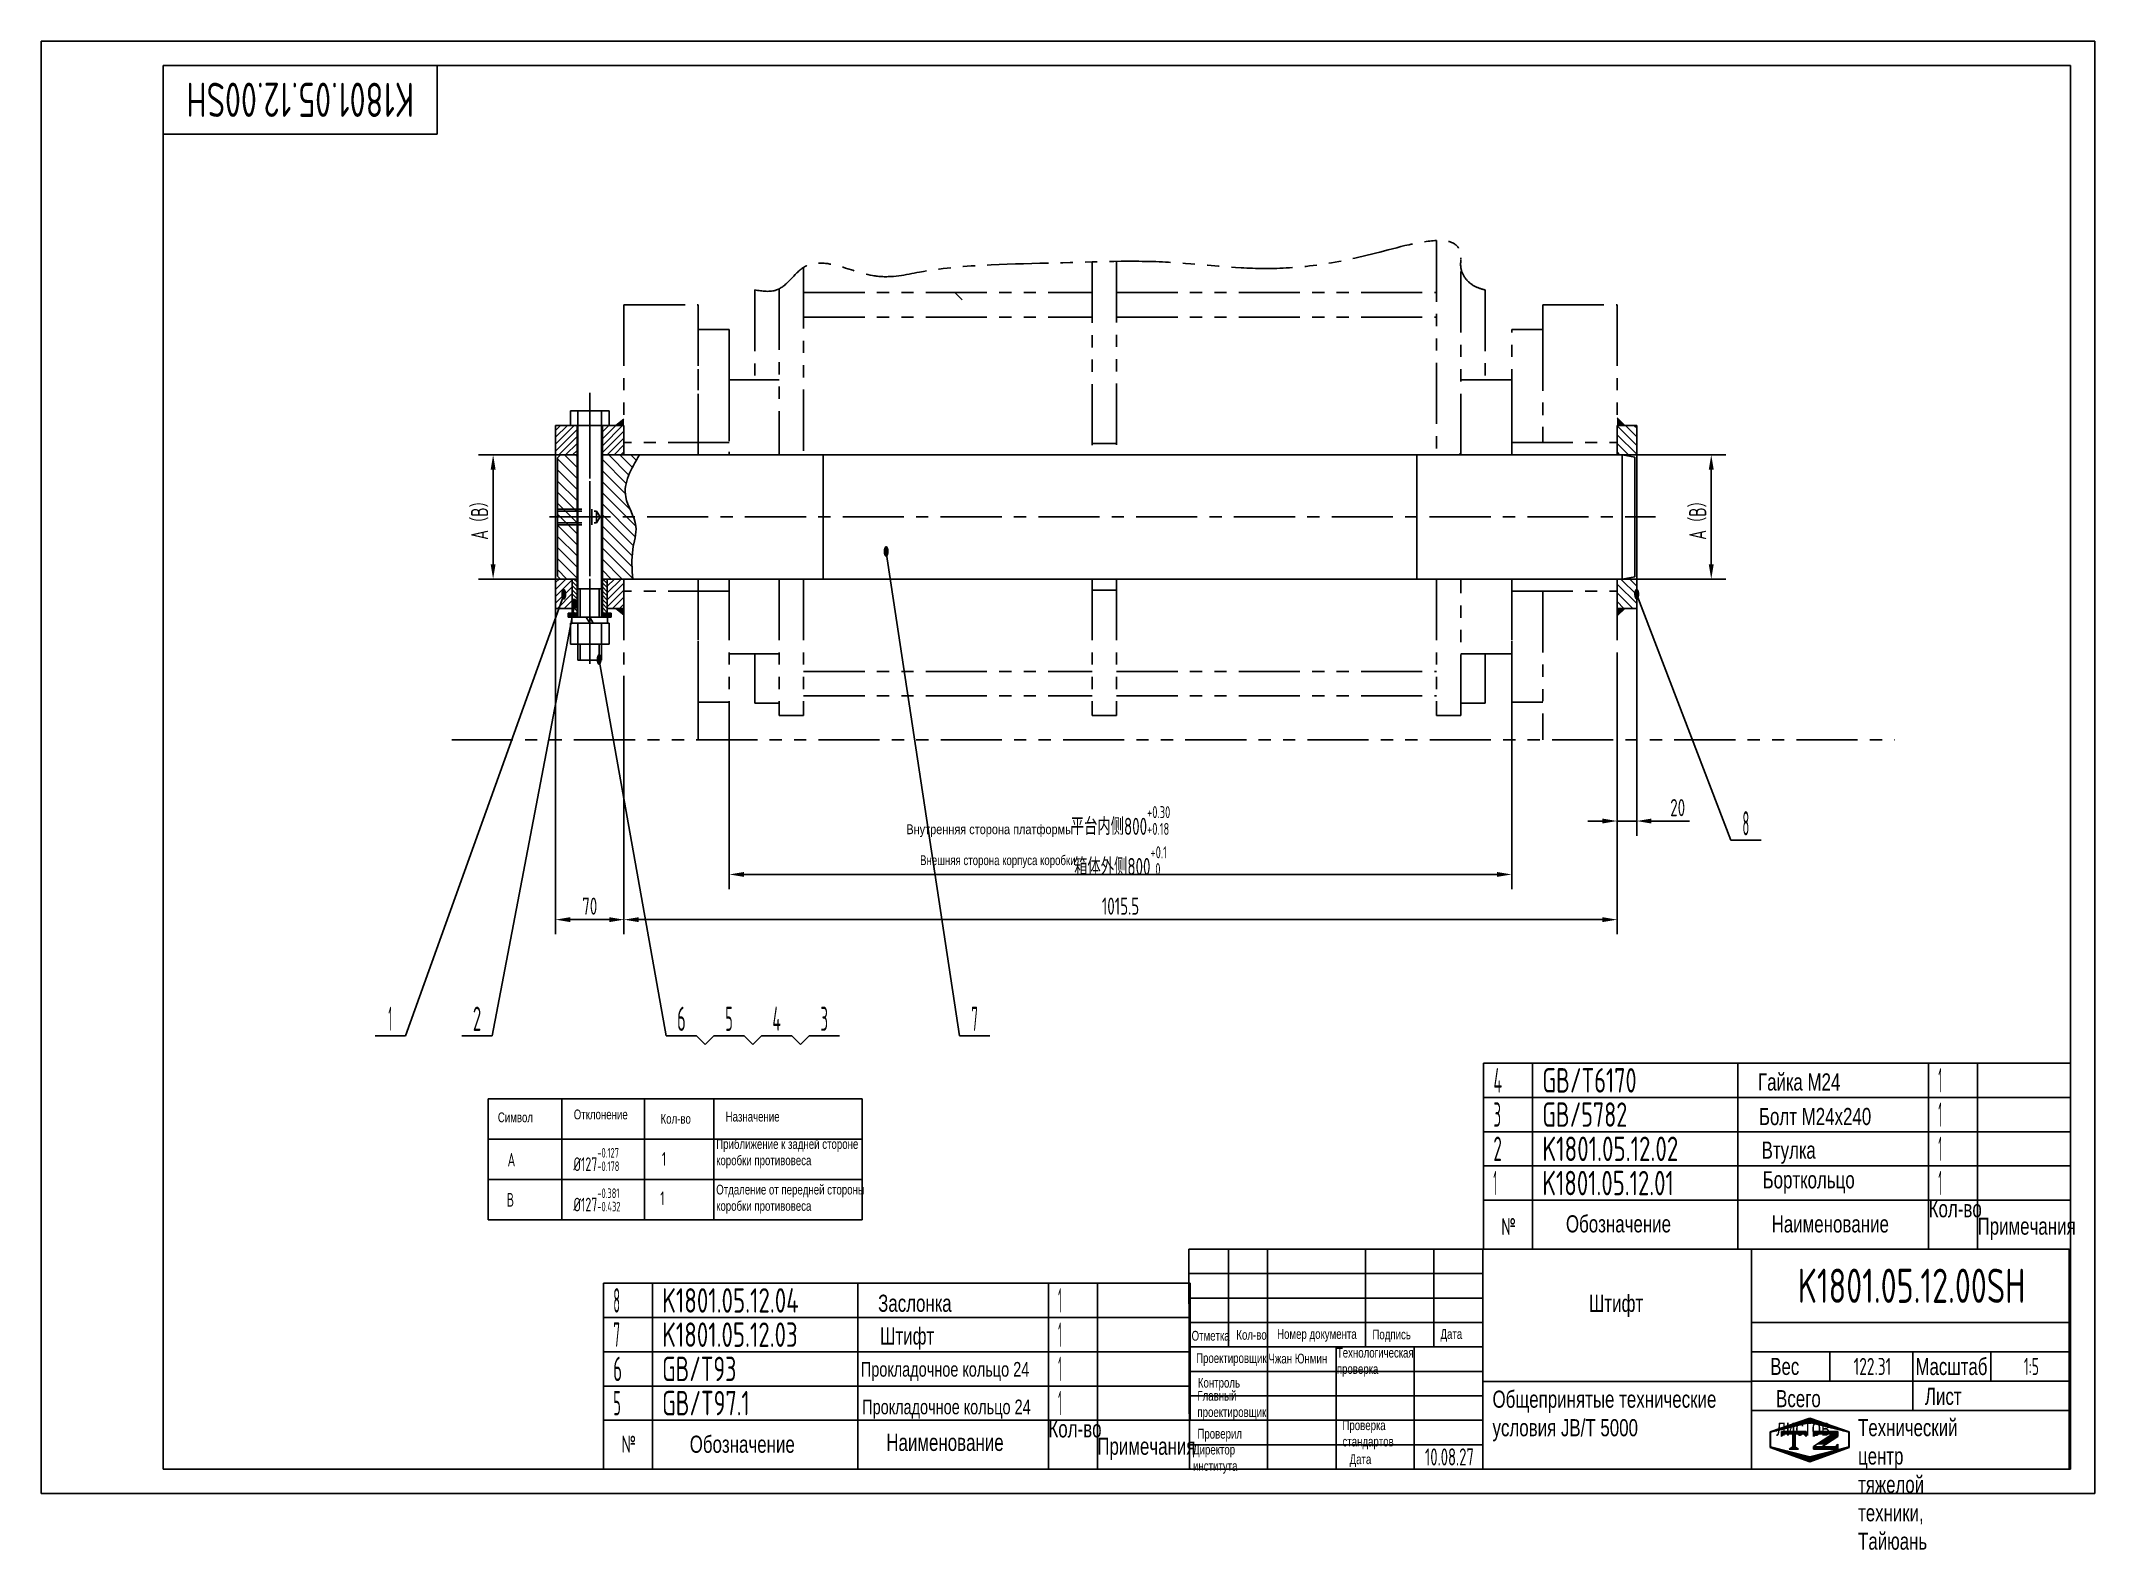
# Model space of a CAD drawing. Header units: millimetres. Extents: x 0 to 2100, y -58 to 1485.
import ezdxf
from ezdxf.enums import TextEntityAlignment as Align

# ---------------------------------------------------------------- set-up
doc = ezdxf.new("R2010")
doc.units = ezdxf.units.MM
doc.header["$LTSCALE"] = 50
for name, pattern in [('F', [0.75, 0.5, -0.25]), ('G', [2, 1.25, -0.25, 0.25, -0.25]), ('K', [2.5, 1.25, -0.25, 0.25, -0.25, 0.25, -0.25])]:
    doc.linetypes.add(name, pattern=pattern)
for name, color, linetype in [('01', 7, 'Continuous'), ('02', 1, 'Continuous'), ('04', 2, 'F'), ('05', 142, 'G'), ('07', 6, 'K'), ('08', 1, 'Continuous'), ('10', 1, 'Continuous'), ('11', 3, 'Continuous'), ('THICK', 7, 'Continuous')]:
    doc.layers.add(name, color=color, linetype=linetype)
doc.styles.get("Standard").update_dxf_attribs({"font": 'isocp', "width": 0.707, "bigfont": 'intecad.shx'})
doc.dimstyles.new('INTE', dxfattribs={"dimscale": 5, "dimtxt": 3.5, "dimasz": 3, "dimexe": 3, "dimexo": 0, "dimgap": 1, "dimtad": 1, "dimdsep": 46, "dimtxsty": 'Standard', "dimcen": 0, "dimclrd": 1, "dimclre": 1, "dimclrt": 3, "dimaunit": 1, "dimadec": 0, "dimazin": 0, "dimtfac": 1, "dimtmove": 0, "dimatfit": 0, "dimfxl": 1, "dimarcsym": 0})

# ---------------------------------------------------------------- blocks, each defined once
blk = doc.blocks.new('*D3')
at = {"layer": '08', "color": 1, "lineweight": -2}
for p, q in [((703.7, 809), (703.7, 618)), ((1503.7, 809), (1503.7, 618)), ((718.7, 633), (1488.7, 633))]:
    blk.add_line(p, q, dxfattribs=at)
at = {"layer": '08', "color": 1}
for points in [[(718.7, 635.5), (718.7, 630.5), (703.7, 633)], [(1488.7, 635.5), (1488.7, 630.5), (1503.7, 633)]]:
    blk.add_solid(points, dxfattribs=at)
at = {"layer": 'Defpoints', "color": 0}
for p in [(703.7, 809), (1503.7, 809), (1503.7, 633)]:
    blk.add_point(p, dxfattribs=at)
at = {"layer": '08', "color": 3, "insert": (1103.7, 667.6), "char_height": 17.5, "attachment_point": 5}
blk.add_mtext('平台内侧800{\\H0.7x;\\S+0.30^ +0.18;\\P}箱体外侧800{\\H0.7x;\\S+0.1^  0;}', dxfattribs=at)
blk = doc.blocks.new('*D4')
at = {"layer": '08', "color": 1, "lineweight": -2}
for p, q in [((596, 770.5), (596, 571.8)), ((1611.5, 770.5), (1611.5, 571.8)), ((611, 586.8), (1596.5, 586.8))]:
    blk.add_line(p, q, dxfattribs=at)
at = {"layer": '08', "color": 1}
for points in [[(611, 589.3), (611, 584.3), (596, 586.8)], [(1596.5, 589.3), (1596.5, 584.3), (1611.5, 586.8)]]:
    blk.add_solid(points, dxfattribs=at)
at = {"layer": 'Defpoints', "color": 0}
for p in [(596, 770.5), (1611.5, 770.5), (1611.5, 586.8)]:
    blk.add_point(p, dxfattribs=at)
at = {"layer": '08', "color": 3, "insert": (1103.7, 600.6), "char_height": 17.5, "attachment_point": 5}
blk.add_mtext('1015.5', dxfattribs=at)
blk = doc.blocks.new('*U2')
at = {"layer": '01'}
for p, q in [((-18.3, 6), (-18.3, 0)), ((0, 6), (-18.3, 6)), ((-18.3, 0), (0, 0)), ((0, 0), (-3.5, 6)), ((0, 6), (3.5, 0)), ((0, 6), (18.3, 6)), ((18.3, 0), (0, 0)), ((18.3, 6), (18.3, 0))]:
    blk.add_line(p, q, dxfattribs=at)
at = {"layer": '05'}
blk.add_line((0, 8.1), (0, -2.1), dxfattribs=at)
blk = doc.blocks.new('*U1')
at = {"layer": '01'}
for p, q in [((-21.5, 0), (-21.5, 19.8)), ((-21.5, 19.8), (0, 19.8)), ((-21.5, 12), (0, 12)), ((0, 19.8), (0, 0)), ((0, -19.8), (0, 0)), ((-21.5, 0), (-21.5, -19.8)), ((-21.5, -12), (0, -12)), ((-21.5, -19.8), (0, -19.8))]:
    blk.add_line(p, q, dxfattribs=at)
at = {"layer": '05'}
blk.add_line((-22.6, 0), (1.1, 0), dxfattribs=at)
blk = doc.blocks.new('*D5')
at = {"layer": '08', "color": 1, "lineweight": -2}
for p, q in [((1599.8, 1062), (1722.7, 1062)), ((1707.7, 1047), (1707.7, 950)), ((1599.8, 935), (1722.7, 935))]:
    blk.add_line(p, q, dxfattribs=at)
at = {"layer": '08', "color": 1}
for points in [[(1705.2, 1047), (1710.2, 1047), (1707.7, 1062)], [(1705.2, 950), (1710.2, 950), (1707.7, 935)]]:
    blk.add_solid(points, dxfattribs=at)
at = {"layer": 'Defpoints', "color": 0}
for p in [(1599.8, 1062), (1599.8, 935), (1707.7, 935)]:
    blk.add_point(p, dxfattribs=at)
at = {"layer": '08', "color": 3, "insert": (1694, 998.5), "char_height": 17.5, "attachment_point": 5, "rotation": 90}
blk.add_mtext('A（B）', dxfattribs=at)
blk = doc.blocks.new('*D6')
at = {"layer": '08', "color": 1, "lineweight": -2}
for p, q in [((1631.5, 909.9), (1631.5, 672.6)), ((1611.5, 852.8), (1611.5, 672.6)), ((1596.5, 687.6), (1581.5, 687.6)), ((1611.5, 687.6), (1631.5, 687.6)), ((1646.5, 687.6), (1685.4, 687.6))]:
    blk.add_line(p, q, dxfattribs=at)
at = {"layer": '08', "color": 1}
for points in [[(1596.5, 690.1), (1596.5, 685.1), (1611.5, 687.6)], [(1646.5, 690.1), (1646.5, 685.1), (1631.5, 687.6)]]:
    blk.add_solid(points, dxfattribs=at)
at = {"layer": 'Defpoints', "color": 0}
for p in [(1631.5, 909.9), (1611.5, 852.8), (1631.5, 687.6)]:
    blk.add_point(p, dxfattribs=at)
at = {"layer": '08', "color": 3, "insert": (1673.4, 701.3), "char_height": 17.5, "attachment_point": 5}
blk.add_mtext('20', dxfattribs=at)
blk = doc.blocks.new('*D7')
at = {"layer": '08', "color": 1, "lineweight": -2}
for p, q in [((526, 905), (526, 571.8)), ((596, 836.1), (596, 571.8)), ((581, 586.8), (541, 586.8))]:
    blk.add_line(p, q, dxfattribs=at)
at = {"layer": '08', "color": 1}
for points in [[(541, 589.3), (541, 584.3), (526, 586.8)], [(581, 589.3), (581, 584.3), (596, 586.8)]]:
    blk.add_solid(points, dxfattribs=at)
at = {"layer": 'Defpoints', "color": 0}
for p in [(526, 905), (596, 836.1), (526, 586.8)]:
    blk.add_point(p, dxfattribs=at)
at = {"layer": '08', "color": 3, "insert": (561, 600.6), "char_height": 17.5, "attachment_point": 5}
blk.add_mtext('70', dxfattribs=at)
blk = doc.blocks.new('*D8')
at = {"layer": '08', "color": 1, "lineweight": -2}
for p, q in [((531, 1062), (447.2, 1062)), ((462.2, 1047), (462.2, 950)), ((531, 935), (447.2, 935))]:
    blk.add_line(p, q, dxfattribs=at)
at = {"layer": '08', "color": 1}
for points in [[(459.7, 1047), (464.7, 1047), (462.2, 1062)], [(459.7, 950), (464.7, 950), (462.2, 935)]]:
    blk.add_solid(points, dxfattribs=at)
at = {"layer": 'Defpoints', "color": 0}
for p in [(531, 1062), (462.2, 935), (531, 935)]:
    blk.add_point(p, dxfattribs=at)
at = {"layer": '08', "color": 3, "insert": (448.5, 998.5), "char_height": 17.5, "attachment_point": 5, "rotation": 90}
blk.add_mtext('A（B）', dxfattribs=at)
blk = doc.blocks.new('*U21', base_point=(251.96, 168.31))
at = {"layer": '01'}
for p, q in [((251.96, 168.31), (251.96, 182.31)), ((195.96, 168.31), (251.96, 168.31))]:
    blk.add_line(p, q, dxfattribs=at)
blk = doc.blocks.new('*U22')
at = {"layer": '04'}
blk.add_blockref('*U21', (0, 0), dxfattribs=at)
blk = doc.blocks.new('*U23')
at = {"layer": '01'}
for points in [[(415, 292), (25, 292)], [(25, 292), (25, 5)], [(415, 5), (415, 292)], [(25, 5), (415, 5)]]:
    blk.add_lwpolyline(points, dxfattribs=at)
at = {"layer": '02'}
for points in [[(420, 297), (0, 297)], [(0, 297), (0, 0)], [(420, 0), (420, 297)], [(0, 0), (420, 0)]]:
    blk.add_lwpolyline(points, dxfattribs=at)
blk = doc.blocks.new('*U26')
at = {"layer": '01'}
for p, q in [((0, -35), (0, 0)), ((600, -35), (600, 0))]:
    blk.add_line(p, q, dxfattribs=at)
at = {"layer": '02'}
for p, q in [((0, 0), (50, 0)), ((50, -35), (50, 0)), ((50, 0), (260, 0)), ((260, -35), (260, 0)), ((260, 0), (455, 0)), ((455, -35), (455, 0)), ((455, 0), (505, 0)), ((505, -35), (505, 0)), ((505, 0), (600, 0))]:
    blk.add_line(p, q, dxfattribs=at)
blk = doc.blocks.new('*U27')
at = {"layer": '01'}
for p, q in [((0, -35), (0, 0)), ((600, -35), (600, 0))]:
    blk.add_line(p, q, dxfattribs=at)
at = {"layer": '02'}
for p, q in [((0, 0), (50, 0)), ((50, -35), (50, 0)), ((50, 0), (260, 0)), ((260, -35), (260, 0)), ((260, 0), (455, 0)), ((455, -35), (455, 0)), ((455, 0), (505, 0)), ((505, -35), (505, 0)), ((505, 0), (600, 0))]:
    blk.add_line(p, q, dxfattribs=at)
blk = doc.blocks.new('*U28')
at = {"layer": '01'}
for p, q in [((0, -35), (0, 0)), ((600, -35), (600, 0))]:
    blk.add_line(p, q, dxfattribs=at)
at = {"layer": '02'}
for p, q in [((0, 0), (50, 0)), ((50, -35), (50, 0)), ((50, 0), (260, 0)), ((260, -35), (260, 0)), ((260, 0), (455, 0)), ((455, -35), (455, 0)), ((455, 0), (505, 0)), ((505, -35), (505, 0)), ((505, 0), (600, 0))]:
    blk.add_line(p, q, dxfattribs=at)
blk = doc.blocks.new('*U29')
at = {"layer": '01'}
for p, q in [((0, -35), (0, 0)), ((0, 0), (50, 0)), ((50, 0), (260, 0)), ((260, 0), (455, 0)), ((455, 0), (505, 0)), ((505, 0), (600, 0)), ((600, -35), (600, 0))]:
    blk.add_line(p, q, dxfattribs=at)
at = {"layer": '02'}
for p, q in [((50, -35), (50, 0)), ((260, -35), (260, 0)), ((455, -35), (455, 0)), ((505, -35), (505, 0))]:
    blk.add_line(p, q, dxfattribs=at)
blk = doc.blocks.new('*U32')
at = {"layer": '01'}
for p, q in [((0, -35), (0, 0)), ((600, -35), (600, 0))]:
    blk.add_line(p, q, dxfattribs=at)
at = {"layer": '02'}
for p, q in [((0, 0), (50, 0)), ((50, -35), (50, 0)), ((50, 0), (260, 0)), ((260, -35), (260, 0)), ((260, 0), (455, 0)), ((455, -35), (455, 0)), ((455, 0), (505, 0)), ((505, -35), (505, 0)), ((505, 0), (600, 0))]:
    blk.add_line(p, q, dxfattribs=at)
blk = doc.blocks.new('*U33')
at = {"layer": '01'}
for p, q in [((0, -35), (0, 0)), ((600, -35), (600, 0))]:
    blk.add_line(p, q, dxfattribs=at)
at = {"layer": '02'}
for p, q in [((0, 0), (50, 0)), ((50, -35), (50, 0)), ((50, 0), (260, 0)), ((260, -35), (260, 0)), ((260, 0), (455, 0)), ((455, -35), (455, 0)), ((455, 0), (505, 0)), ((505, -35), (505, 0)), ((505, 0), (600, 0))]:
    blk.add_line(p, q, dxfattribs=at)
blk = doc.blocks.new('*U34')
at = {"layer": '01'}
for p, q in [((0, -35), (0, 0)), ((600, -35), (600, 0))]:
    blk.add_line(p, q, dxfattribs=at)
at = {"layer": '02'}
for p, q in [((0, 0), (50, 0)), ((50, -35), (50, 0)), ((50, 0), (260, 0)), ((260, -35), (260, 0)), ((260, 0), (455, 0)), ((455, -35), (455, 0)), ((455, 0), (505, 0)), ((505, -35), (505, 0)), ((505, 0), (600, 0))]:
    blk.add_line(p, q, dxfattribs=at)
blk = doc.blocks.new('*U35')
at = {"layer": '01'}
for p, q in [((0, -35), (0, 0)), ((0, 0), (50, 0)), ((50, 0), (260, 0)), ((260, 0), (455, 0)), ((455, 0), (505, 0)), ((505, 0), (600, 0)), ((600, -35), (600, 0))]:
    blk.add_line(p, q, dxfattribs=at)
at = {"layer": '02'}
for p, q in [((50, -35), (50, 0)), ((260, -35), (260, 0)), ((455, -35), (455, 0)), ((505, -35), (505, 0))]:
    blk.add_line(p, q, dxfattribs=at)
blk = doc.blocks.new('*X39')
at = {"color": 0}
for p, q in [((127.06, 7.8), (132.06, 7.8)), ((127.06, 7.5), (132.06, 7.5)), ((127.06, 7.2), (127.32, 7.2)), ((127.84, 5.4), (129.64, 5.4)), ((128.3, 5.7), (130.1, 5.7)), ((128.77, 6), (130.57, 6)), ((129.23, 6.3), (131.04, 6.3)), ((129.7, 6.6), (131.51, 6.6)), ((130.16, 6.9), (131.98, 6.9)), ((130.62, 7.2), (132.06, 7.2))]:
    blk.add_line(p, q, dxfattribs=at)
blk = doc.blocks.new('*X40')
at = {"color": 0}
for p, q in [((127.06, 4.8), (132.06, 4.8)), ((127.06, 4.5), (132.06, 4.5)), ((131.84, 5.1), (132.06, 5.1))]:
    blk.add_line(p, q, dxfattribs=at)
blk = doc.blocks.new('*X38')
at = {"color": 0}
for p, q in [((122.34, 4.5), (123.72, 4.5)), ((122.82, 4.8), (123.24, 4.8))]:
    blk.add_line(p, q, dxfattribs=at)
blk = doc.blocks.new('*X37')
at = {"color": 0}
for p, q in [((120.53, 7.8), (125.53, 7.8)), ((120.53, 7.5), (125.53, 7.5)), ((120.53, 7.2), (120.79, 7.2)), ((125.27, 7.2), (125.53, 7.2))]:
    blk.add_line(p, q, dxfattribs=at)
blk = doc.blocks.new('*X36')
at = {"color": 0}
for p, q in [((120.66, 8.7), (121.92, 8.7)), ((121.52, 9), (123.12, 9)), ((122.38, 9.3), (124.32, 9.3)), ((123.24, 9.6), (125.52, 9.6)), ((124.1, 9.9), (128.52, 9.9)), ((124.97, 10.2), (127.67, 10.2)), ((125.83, 10.5), (126.82, 10.5)), ((127.02, 9.6), (129.37, 9.6)), ((128.22, 9.3), (130.22, 9.3)), ((129.42, 9), (131.07, 9)), ((130.62, 8.7), (131.92, 8.7)), ((118.22, 7.8), (118.32, 7.8)), ((118.22, 7.5), (118.27, 7.5)), ((118.22, 7.2), (118.27, 7.2)), ((118.22, 6.9), (118.27, 6.9)), ((118.22, 6.6), (118.27, 6.6)), ((118.22, 6.3), (118.27, 6.3)), ((118.22, 6), (118.27, 6)), ((118.22, 5.7), (118.27, 5.7)), ((118.22, 5.4), (118.27, 5.4)), ((118.22, 5.1), (118.27, 5.1)), ((118.22, 4.8), (118.27, 4.8)), ((118.79, 4.5), (119.42, 4.5)), ((118.94, 8.1), (119.52, 8.1)), ((119.8, 8.4), (120.72, 8.4)), ((131.82, 8.4), (132.77, 8.4)), ((133.02, 8.1), (133.62, 8.1)), ((133.12, 4.5), (133.76, 4.5)), ((134.22, 7.8), (134.32, 7.8)), ((134.27, 7.5), (134.32, 7.5)), ((134.27, 7.2), (134.32, 7.2)), ((134.27, 6.9), (134.32, 6.9)), ((134.27, 6.6), (134.32, 6.6)), ((134.27, 6.3), (134.32, 6.3)), ((134.27, 6), (134.32, 6)), ((134.27, 5.7), (134.32, 5.7)), ((134.27, 5.4), (134.32, 5.4)), ((134.27, 5.1), (134.32, 5.1)), ((134.27, 4.8), (134.32, 4.8)), ((119.61, 4.2), (120.62, 4.2)), ((120.43, 3.9), (121.82, 3.9)), ((121.26, 3.6), (123.02, 3.6)), ((122.08, 3.3), (124.22, 3.3)), ((122.91, 3), (125.42, 3)), ((123.73, 2.7), (128.89, 2.7)), ((124.55, 2.4), (128.07, 2.4)), ((125.38, 2.1), (127.26, 2.1)), ((126.2, 1.8), (126.45, 1.8)), ((127.12, 3), (129.7, 3)), ((128.32, 3.3), (130.51, 3.3)), ((129.52, 3.6), (131.32, 3.6)), ((130.72, 3.9), (132.14, 3.9)), ((131.92, 4.2), (132.95, 4.2))]:
    blk.add_line(p, q, dxfattribs=at)

msp = doc.modelspace()

# ---------------------------------------------------------------- hatches: boundary and pattern name
at = {"layer": '01'}
for points in [[(595.971, 1098.609), (587.581, 1092.021), (595.971, 1092.021)], [(1611.471, 1099.784), (1611.471, 1092.021), (1619.236, 1092.021)], [(595.971, 898.432), (587.581, 905.021), (595.971, 905.021)], [(1611.471, 897.258), (1611.471, 905.021), (1619.236, 905.021)]]:
    msp.add_hatch(color=256, dxfattribs=at).paths.add_polyline_path(points)
at = {"layer": '02'}
h = msp.add_hatch(dxfattribs=at)
h.set_pattern_fill('_USER', color=256, scale=5, angle=45, style=0, pattern_type=0)
h.set_pattern_definition([(45, (-24285.1377, -9292.08), (-3.5355339, 3.5355339), [])])
h.paths.add_polyline_path([(547.971, 1092.021), (541.196, 1092.021), (525.971, 1092.021), (525.971, 1062.021), (547.971, 1062.021)])
h.paths.add_polyline_path([(595.971, 1092.021), (573.971, 1092.021), (573.971, 1062.021), (595.971, 1062.021)])
h.paths.add_polyline_path([(595.971, 935.021), (578.971, 935.021), (578.971, 905.021), (595.971, 905.021)])
h.paths.add_polyline_path([(542.971, 935.021), (525.971, 935.021), (525.971, 905.021), (542.971, 905.021)])
at = {"layer": '02', "linetype": 'Continuous'}
h = msp.add_hatch(dxfattribs=at)
h.set_pattern_fill('LINE', color=1, scale=2, angle=135, style=0)
h.set_pattern_definition([(135, (-24285.138, -9292.08), (-4.490128, -4.490128), [])])
h.paths.add_polyline_path([(1611.471, 1062.021), (1631.471, 1062.021), (1631.471, 1092.021), (1611.471, 1092.021)])
h.paths.add_polyline_path([(1611.471, 905.021), (1631.471, 905.021), (1631.471, 935.021), (1611.471, 935.021)])
at = {"layer": '02'}
h = msp.add_hatch(dxfattribs=at)
h.set_pattern_fill('_USER', color=256, scale=8, angle=135, style=0, pattern_type=0)
h.set_pattern_definition([(135, (-24285.138, -9292.08), (-5.6568542, -5.6568542), [])])
h.paths.add_polyline_path([(527.971, 998.521), (547.971, 998.521), (547.971, 1062.021), (530.971, 1062.021), (527.971, 1059.021)])
h.paths.add_polyline_path([(547.971, 998.521), (527.971, 998.521), (527.971, 938.021), (530.971, 935.021), (547.971, 935.021)])
edge = h.paths.add_edge_path()
edge.add_line((573.971, 935.021), (605.035, 935.021))
edge.add_spline(control_points=[(605.035, 935.021), (604.26, 945.049), (602.865, 963.1), (610.125, 984.538), (606.845, 995.383), (605.636, 998.521)], knot_values=[67.06511151, 67.06511151, 67.06511151, 67.06511151, 97.17175088, 121.25618297, 131.17964063, 131.17964063, 131.17964063, 131.17964063], degree=3, periodic=0)
edge.add_line((605.636, 998.521), (573.971, 998.521))
edge.add_line((573.971, 998.521), (573.971, 935.021))
edge = h.paths.add_edge_path()
edge.add_spline(control_points=[(605.636, 998.521), (602.964, 1005.455), (591.029, 1026.257), (603.437, 1047.634), (611.788, 1062.021)], knot_values=[0, 0, 0, 0, 21.93061579, 67.06511151, 67.06511151, 67.06511151, 67.06511151], degree=3, periodic=0)
edge.add_line((611.788, 1062.021), (573.971, 1062.021))
edge.add_line((573.971, 1062.021), (573.971, 998.521))
edge.add_line((573.971, 998.521), (605.636, 998.521))
h = msp.add_hatch(dxfattribs=at)
h.set_pattern_fill('_USER', color=256, scale=3, angle=135, style=0, pattern_type=0)
h.set_pattern_definition([(135, (-24285.1377, -9292.08), (-2.12132034, -2.12132034), [])])
h.paths.add_polyline_path([(547.971, 935.021), (542.971, 935.021), (542.971, 900.021), (547.971, 900.021)])
h.paths.add_polyline_path([(578.971, 935.021), (573.971, 935.021), (573.971, 900.021), (578.971, 900.021)])
at = {"layer": '10'}
h = msp.add_hatch(dxfattribs=at)
h.set_pattern_fill('U', color=256, angle=44.999999, style=0, pattern_type=0)
h.set_pattern_definition([(45, (560.9715, 896.0208), (-0.707107, 0.707107), [])])
h.paths.add_polyline_path([(538.971, 896.021), (548.471, 896.021), (548.471, 900.021), (538.971, 900.021)])
h.paths.add_polyline_path([(582.971, 900.021), (573.471, 900.021), (573.471, 896.021), (582.971, 896.021)])

# ---------------------------------------------------------------- linework, layer by layer
at = {"layer": '01', "color": 7, "linetype": 'Continuous'}
for p, q in [((525.971, 1092.021), (525.971, 998.521)), ((595.971, 1092.021), (525.971, 1092.021)), ((547.971, 1092.021), (547.971, 900.021)), ((573.971, 1092.021), (573.971, 900.021)), ((1611.471, 1092.021), (1631.471, 1092.021)), ((1631.471, 1092.021), (1631.471, 998.521)), ((525.971, 1062.021), (548.971, 1062.021)), ((572.971, 1062.021), (1631.471, 1062.021)), ((799.671, 1062.021), (799.671, 935.021)), ((1616.471, 1062.021), (1629.471, 1059.729)), ((1629.471, 1059.729), (1629.471, 998.521)), ((525.971, 905.021), (525.971, 998.521)), ((1629.471, 937.313), (1629.471, 998.521)), ((1631.471, 905.021), (1631.471, 998.521)), ((525.971, 935.021), (548.971, 935.021)), ((542.971, 935.021), (542.971, 900.021)), ((572.971, 935.021), (1631.471, 935.021)), ((578.971, 935.021), (578.971, 900.021)), ((1616.471, 935.021), (1629.471, 937.313)), ((542.971, 905.021), (525.971, 905.021)), ((595.971, 905.021), (578.971, 905.021)), ((1611.471, 905.021), (1631.471, 905.021)), ((548.971, 900.021), (542.971, 900.021)), ((578.971, 900.021), (572.971, 900.021))]:
    msp.add_line(p, q, dxfattribs=at)
at = {"layer": '01'}
for p, q in [((541.196, 1107.021), (541.196, 1092.021)), ((560.971, 1107.021), (541.196, 1107.021)), ((541.196, 1092.021), (560.971, 1092.021)), ((548.971, 1092.021), (548.971, 1107.021)), ((548.971, 1092.021), (548.971, 896.021)), ((560.971, 1107.021), (580.746, 1107.021)), ((580.746, 1092.021), (560.971, 1092.021)), ((572.971, 1092.021), (572.971, 1107.021)), ((572.971, 1092.021), (572.971, 896.021)), ((580.746, 1107.021), (580.746, 1092.021)), ((587.581, 1092.021), (595.971, 1098.609)), ((595.971, 1092.021), (595.971, 1062.021)), ((1619.236, 1092.021), (1611.471, 1099.784)), ((1611.471, 1092.021), (1611.471, 1062.021)), ((527.971, 1059.021), (530.971, 1062.021)), ((527.971, 1059.021), (527.971, 998.521)), ((1406.671, 1062.021), (1406.671, 935.021)), ((1616.471, 1062.021), (1616.471, 998.521)), ((527.971, 938.021), (527.971, 998.521)), ((1616.471, 935.021), (1616.471, 998.521)), ((527.971, 938.021), (530.971, 935.021)), ((548.971, 925.021), (560.971, 925.021)), ((572.971, 925.021), (560.971, 925.021)), ((595.971, 905.021), (595.971, 935.021)), ((1611.471, 905.021), (1611.471, 935.021)), ((587.581, 905.021), (595.971, 898.432)), ((1619.236, 905.021), (1611.471, 897.258)), ((538.971, 900.021), (538.971, 896.021)), ((548.971, 900.021), (538.971, 900.021)), ((538.971, 896.021), (560.971, 896.021)), ((548.471, 900.021), (548.471, 896.021)), ((582.971, 896.021), (560.971, 896.021)), ((572.971, 900.021), (582.971, 900.021)), ((573.471, 900.021), (573.471, 896.021)), ((582.971, 900.021), (582.971, 896.021)), ((548.971, 868.521), (548.971, 852.021)), ((572.971, 868.521), (572.971, 852.021)), ((548.971, 852.021), (560.971, 852.021)), ((572.971, 852.021), (560.971, 852.021)), ((457.186, 403.672), (839.65, 403.672)), ((457.186, 279.843), (457.186, 403.672)), ((839.65, 403.672), (839.65, 279.843)), ((1475, 300), (2075, 300)), ((1475, 300), (1475, 249.875)), ((1525, 300), (1525, 249.875)), ((1735, 300), (1735, 249.875)), ((1930, 300), (1930, 249.875)), ((1980, 300), (1980, 249.875)), ((457.186, 279.843), (839.65, 279.843)), ((575, 75), (1174.035, 75)), ((575, 75), (575, 25)), ((625, 75), (625, 25)), ((835, 75), (835, 25)), ((1030, 75), (1030, 25)), ((1080, 75), (1080, 25))]:
    msp.add_line(p, q, dxfattribs=at)
for p in [(2073.686, 248.852), (2073.686, 248.762), (2075, 250), (1175, 25)]:
    msp.add_point(p, dxfattribs=at)
at = {"layer": '02'}
for p, q in [((941.671, 1220.452), (934.263, 1227.861)), ((864.064, 962.553), (939.042, 468.078)), ((551.371, 896.021), (551.371, 925.021)), ((570.571, 896.021), (570.571, 925.021)), ((534.471, 918.703), (372.455, 468.078)), ((545.471, 908.795), (461.244, 468.078)), ((1631.471, 918.881), (1727.583, 667.902)), ((551.371, 852.021), (551.371, 868.521)), ((570.571, 852.021), (570.571, 868.521)), ((570.571, 852.021), (639.22, 468.078)), ((1727.583, 667.902), (1758.583, 667.902)), ((372.455, 468.078), (341.455, 468.078)), ((461.244, 468.078), (430.244, 468.078)), ((670.22, 468.078), (639.22, 468.078)), ((679.059, 459.239), (670.22, 468.078)), ((687.898, 468.078), (679.059, 459.239)), ((718.898, 468.078), (687.898, 468.078)), ((727.737, 459.239), (718.898, 468.078)), ((736.575, 468.078), (727.737, 459.239)), ((767.575, 468.078), (736.575, 468.078)), ((776.414, 459.239), (767.575, 468.078)), ((785.253, 468.078), (776.414, 459.239)), ((816.253, 468.078), (785.253, 468.078)), ((939.042, 468.078), (970.042, 468.078))]:
    msp.add_line(p, q, dxfattribs=at)
at = {"layer": '02', "color": 1, "linetype": 'Continuous'}
for p, q in [((532.61, 403.672), (532.61, 279.843)), ((617.014, 403.672), (617.014, 279.843)), ((687.721, 403.672), (687.721, 279.843)), ((457.186, 362.396), (839.65, 362.396)), ((457.186, 321.12), (839.65, 321.12))]:
    msp.add_line(p, q, dxfattribs=at)
at = {"layer": '02'}
msp.add_spline([(611.788, 1062.021), (597.761, 1019.121), (608.152, 989.009), (605.035, 965.127), (605.035, 935.021)], degree=3, dxfattribs=at)
at = {"layer": '04', "color": 2, "linetype": 'F'}
for p, q in [((527.971, 1006.521), (562.971, 1006.521)), ((527.971, 1004.521), (567.971, 1004.521)), ((527.971, 992.521), (567.971, 992.521)), ((527.971, 990.521), (562.971, 990.521)), ((562.971, 1006.521), (562.971, 990.521)), ((567.971, 1004.521), (567.971, 992.521)), ((567.971, 1004.521), (571.685, 998.521)), ((571.685, 998.521), (567.971, 992.521))]:
    msp.add_line(p, q, dxfattribs=at)
at = {"layer": '05', "color": 142, "linetype": 'G'}
msp.add_line((560.971, 1125.298), (560.971, 875.573), dxfattribs=at)
at = {"layer": '05'}
for p, q in [((560.971, 1110.086), (560.971, 848.472)), ((519.681, 998.521), (1650.626, 998.521)), ((560.971, 902.073), (560.971, 894.209))]:
    msp.add_line(p, q, dxfattribs=at)
at = {"layer": '07', "color": 6, "linetype": 'K'}
for p, q in [((1426.671, 1281.059), (1426.671, 1062.021)), ((1451.671, 1062.021), (1451.671, 1263.315)), ((779.671, 1253.684), (779.671, 1062.021)), ((1074.671, 1259.309), (1074.671, 1062.021)), ((1099.671, 1259.802), (1099.671, 1062.021)), ((729.671, 1230.521), (729.671, 1138.521)), ((754.671, 1231.726), (754.671, 1062.021)), ((779.671, 1227.861), (1074.671, 1227.861)), ((1099.671, 1227.861), (1426.671, 1227.861)), ((1476.671, 1230.582), (1476.671, 1138.521)), ((595.971, 1215.521), (671.971, 1215.521)), ((595.971, 1215.521), (595.971, 1062.021)), ((671.971, 1215.521), (671.971, 1062.021)), ((779.671, 1202.861), (1074.671, 1202.861)), ((1099.671, 1202.861), (1426.671, 1202.861)), ((1535.471, 1215.521), (1611.471, 1215.521)), ((1535.471, 1215.521), (1535.471, 1074.521)), ((1611.471, 1215.521), (1611.471, 1062.021)), ((703.671, 1190.021), (671.971, 1190.021)), ((671.971, 1062.021), (671.971, 1190.021)), ((703.671, 1190.021), (703.671, 1062.021)), ((1503.671, 1190.021), (1535.471, 1190.021)), ((1503.671, 1062.021), (1503.671, 1190.021)), ((1535.471, 1190.021), (1535.471, 1074.521)), ((703.671, 1138.521), (754.671, 1138.521)), ((703.671, 1138.521), (703.671, 1062.021)), ((703.671, 1138.521), (703.671, 1062.021)), ((1503.671, 1138.521), (1451.671, 1138.521)), ((1503.671, 1138.521), (1503.671, 1062.021)), ((1099.671, 1073.521), (1074.671, 1073.521)), ((703.671, 1062.021), (779.671, 1062.021)), ((1503.671, 1062.021), (1426.671, 1062.021)), ((1449.532, 1062.021), (1451.671, 1064.16)), ((595.971, 935.021), (595.971, 770.521)), ((671.971, 809.021), (671.971, 935.021)), ((671.971, 935.021), (671.971, 770.521)), ((703.671, 935.021), (779.671, 935.021)), ((703.671, 935.021), (703.671, 858.521)), ((703.671, 935.021), (703.671, 809.021)), ((703.671, 935.021), (703.671, 858.521)), ((754.671, 935.021), (754.671, 795.521)), ((779.671, 935.021), (779.671, 795.521)), ((1074.671, 935.021), (1074.671, 795.521)), ((1099.671, 935.021), (1099.671, 795.521)), ((1503.671, 935.021), (1426.671, 935.021)), ((1426.671, 935.021), (1426.671, 795.521)), ((1451.671, 795.521), (1451.671, 935.021)), ((1503.671, 935.021), (1503.671, 858.521)), ((1503.671, 809.021), (1503.671, 935.021)), ((1611.471, 935.021), (1611.471, 770.521)), ((1099.671, 923.521), (1074.671, 923.521)), ((1535.471, 922.521), (1535.471, 770.521)), ((1535.471, 922.521), (1535.471, 809.021)), ((703.671, 858.521), (754.671, 858.521)), ((729.671, 858.521), (729.671, 808.021)), ((779.671, 840.521), (1074.671, 840.521)), ((1099.671, 840.521), (1426.671, 840.521)), ((1503.671, 858.521), (1451.671, 858.521)), ((1476.671, 858.521), (1476.671, 808.021)), ((703.671, 809.021), (671.971, 809.021)), ((729.671, 808.021), (754.671, 808.021)), ((779.671, 815.521), (1074.671, 815.521)), ((1099.671, 815.521), (1426.671, 815.521)), ((1476.671, 808.021), (1451.671, 808.021)), ((1535.471, 809.021), (1503.671, 809.021)), ((754.671, 795.521), (779.671, 795.521)), ((1074.671, 795.521), (1099.671, 795.521)), ((1426.671, 795.521), (1451.671, 795.521))]:
    msp.add_line(p, q, dxfattribs=at)
at = {"layer": '07'}
for p, q in [((703.671, 1074.521), (595.971, 1074.521)), ((1503.671, 1074.521), (1611.371, 1074.521)), ((703.671, 1062.021), (595.971, 1062.021)), ((1503.671, 1062.021), (1611.371, 1062.021)), ((703.671, 935.021), (595.971, 935.021)), ((1503.671, 935.021), (1611.371, 935.021)), ((703.671, 922.521), (595.971, 922.521)), ((1503.671, 922.521), (1611.371, 922.521)), ((419.889, 770.521), (1895.224, 770.521))]:
    msp.add_line(p, q, dxfattribs=at)
at = {"layer": '07', "color": 6, "linetype": 'K'}
msp.add_spline([(729.671, 1230.521), (751.95, 1230.521), (779.671, 1253.684), (855.187, 1244.605), (898.134, 1248.731), (1029.742, 1258.021), (1146.668, 1259.213), (1351.767, 1265), (1451.671, 1265), (1451.671, 1253.584), (1465.676, 1234.41), (1476.671, 1230.582)], degree=3, dxfattribs=at)
at = {"layer": 'THICK'}
for p, q in [((1173.504, 249.875), (1174.186, 25)), ((1173.504, 249.875), (2073.686, 249.875)), ((1214.151, 249.767), (1214.151, 249.875)), ((1214.164, 149.931), (1214.164, 249.875)), ((1254.142, 25), (1254.142, 249.875)), ((1354.086, 149.931), (1354.086, 249.875)), ((1424.047, 149.931), (1424.047, 249.875)), ((1474.02, 25), (1474.02, 249.875)), ((1748.867, 25), (1748.867, 249.875)), ((2073.686, 25), (2073.686, 249.875)), ((1174.186, 174.917), (1474.02, 174.917)), ((1748.867, 174.917), (2073.686, 174.917)), ((1174.186, 149.931), (1474.02, 149.931)), ((1324.103, 25), (1324.103, 149.931)), ((1404.059, 25), (1404.059, 149.931)), ((1748.867, 144.933), (2073.686, 144.933)), ((1828.822, 114.95), (1828.822, 144.933)), ((1913.775, 84.967), (1913.775, 144.933)), ((1993.731, 114.95), (1993.731, 144.933)), ((1474.02, 114.517), (1748.867, 114.517)), ((1748.867, 114.95), (2073.686, 114.95)), ((1748.867, 84.967), (2073.686, 84.967)), ((1174.186, 25), (2073.686, 25))]:
    msp.add_line(p, q, dxfattribs=at)
at = {"layer": 'THICK', "color": 3}
for p, q in [((1174.186, 224.889), (1474.02, 224.889)), ((1174.186, 199.903), (1474.02, 199.903)), ((1174.186, 124.944), (1474.02, 124.944)), ((1174.186, 99.958), (1474.02, 99.958)), ((1174.186, 74.972), (1474.02, 74.972)), ((1768.116, 63.009), (1808.619, 77.116)), ((1768.116, 47.299), (1768.116, 63.009)), ((1768.379, 62.692), (1808.357, 72.686)), ((1779.668, 58.478), (1779.668, 63.475)), ((1779.668, 63.475), (1804.654, 63.475)), ((1804.654, 63.475), (1804.654, 58.478)), ((1808.357, 72.686), (1848.335, 62.692)), ((1808.619, 77.116), (1848.596, 63.009)), ((1812.305, 63.475), (1812.305, 58.478)), ((1812.305, 63.475), (1837.291, 63.475)), ((1837.291, 63.475), (1837.291, 58.478)), ((1848.596, 63.009), (1848.596, 47.299)), ((1174.186, 49.986), (1474.02, 49.986)), ((1808.619, 32.551), (1768.116, 47.299)), ((1768.379, 47.7), (1768.379, 62.692)), ((1808.357, 37.705), (1768.379, 47.7)), ((1782.167, 60.977), (1779.668, 58.478)), ((1802.156, 60.977), (1782.167, 60.977)), ((1792.161, 48.436), (1787.32, 45.391)), ((1787.32, 45.391), (1792.161, 45.391)), ((1791.068, 61), (1791.068, 47.294)), ((1792.161, 61), (1792.161, 47.294)), ((1792.161, 48.436), (1797.002, 45.391)), ((1797.002, 45.391), (1792.161, 45.391)), ((1793.41, 61), (1793.41, 47.294)), ((1804.654, 58.478), (1802.156, 60.977)), ((1848.335, 47.7), (1808.357, 37.705)), ((1848.596, 47.299), (1808.619, 32.551)), ((1812.305, 58.478), (1814.804, 60.977)), ((1831.981, 60.977), (1812.305, 48.246)), ((1812.305, 48.246), (1812.305, 45.391)), ((1812.305, 45.391), (1837.291, 45.391)), ((1814.804, 60.977), (1831.981, 60.977)), ((1824.49, 50.333), (1820.671, 47.889)), ((1834.792, 47.889), (1820.671, 47.889)), ((1837.291, 58.526), (1824.49, 50.333)), ((1837.291, 50.388), (1834.792, 47.889)), ((1837.291, 45.391), (1837.291, 50.388)), ((1848.335, 62.692), (1848.335, 47.7))]:
    msp.add_line(p, q, dxfattribs=at)
for p in [(1174.186, 49.986), (1174.186, 25)]:
    msp.add_point(p, dxfattribs=at)

# ---------------------------------------------------------------- block references
at = {"layer": '01', "xscale": 5, "yscale": 5, "zscale": 5}
msp.add_blockref('*U23', (0, 0), dxfattribs=at)
at = {"layer": '01', "xscale": 5, "yscale": 5}
msp.add_blockref('*U22', (405, 1390), dxfattribs=at)
at = {"layer": '01'}
for name, p in [('*U29', (1475, 440)), ('*U28', (1475, 405)), ('*U27', (1475, 370)), ('*U26', (1475, 335)), ('*U35', (575, 215)), ('*U34', (575, 180)), ('*U33', (575, 145)), ('*U32', (575, 110))]:
    msp.add_blockref(name, p, dxfattribs=at)
at = {"layer": '02', "rotation": 90}
msp.add_blockref('*U1', (560.971, 890.021), dxfattribs=at)
at = {"layer": '02'}
msp.add_blockref('*U2', (560.971, 890.021), dxfattribs=at)
at = {"layer": 'THICK', "color": 3, "xscale": 4.997221630464718, "yscale": 4.99722163046448, "zscale": 4.997221630464457}
for name in ['*X36', '*X37', '*X38', '*X39', '*X40']:
    msp.add_blockref(name, (1177.347, 23.779), dxfattribs=at)

# ---------------------------------------------------------------- texts
at = {"layer": '01', "attachment_point": 1}
for s, insert, char_height in [('{\\fArial|b0|i0|c204|p34;\\W0.8;Внутренняя сторона платформы}', (884.717, 684.185), 10), ('{\\fArial|b0|i0|c204|p34;Внешняя сторона корпуса коробки}', (898.731, 652.56), 10), ('{\\fArial|b0|i0|c204|p34;\\C3;Гайка М24}', (1755.493, 429.623), 17.5), ('{\\fArial|b0|i0|c204|p34;\\C3;Символ}', (467.041, 389.678), 10), ('{\\fArial|b0|i0|c204|p34;\\C3;Отклонение}', (544.667, 392.632), 10), ('{\\fArial|b0|i0|c204|p34;\\C3;Назначение}', (699.918, 390.417), 10), ('{\\fArial|b0|i0|c204|p34;\\C3;Болт М24х240}', (1756.423, 394.289), 17.5), ('{\\fArial|b0|i0|c204|p34;\\C3;Приближение к задней стороне \\Pкоробки противовеса}', (690.307, 362.396), 10), ('{\\fArial|b0|i0|c204|p34;\\C3;Втулка}', (1759.215, 359.885), 17.5), ('{\\fArial|b0|i0|c204|p34;\\C3;Отдаление от передней стороны\\Pкоробки противовеса}', (690.307, 315.812), 10), ('{\\fArial|b0|i0|c204|p34;\\C3;Борткольцо}', (1760.146, 329.577), 17.5), ('{\\fArial|b0|i0|c204|p34;Кол-во}', (1930, 300), 17.5), ('{\\fArial|b0|i0|c204|p34;Обозначение}', (1559.129, 284.569), 17.5), ('{\\fArial|b0|i0|c204|p34;Наименование}', (1769.409, 284.481), 17.5), ('{\\fArial|b0|i0|c204|p34;Примечания}', (1980, 282.202), 17.5), ('{\\fArial|b0|i0|c204|p34;\\C3;Заслонка}', (855.865, 203.384), 17.5), ('{\\fArial|b0|i0|c204|p34;\\C3;Штифт}', (1582.582, 203.286), 17.5), ('{\\fArial|b0|i0|c204|p34;\\C3;Штифт}', (857.726, 169.91), 17.5), ('{\\fArial|b0|i0|c204|p34;Номер документа}', (1263.794, 168.212), 10), ('{\\fArial|b0|i0|c204|p34;Дата}', (1430.856, 168.212), 10), ('{\\fArial|b0|i0|c204|p34;Отметка}', (1176.372, 166.382), 10), ('{\\fArial|b0|i0|c204|p34;Кол-во}', (1222.143, 167.297), 10), ('{\\fArial|b0|i0|c204|p34;Технологическая\\Pпроверка}', (1324.873, 149.085), 10), ('{\\fArial|b0|i0|c204|p34;Подпись}', (1361.285, 167.754), 10), ('{\\fArial|b0|i0|c204|p34;\\C3;Прокладочное кольцо 24}', (838.183, 134.576), 15), ('{\\fArial|b0|i0|c204|p34;Проектировщик}', (1180.95, 143.517), 10), ('{\\fArial|b0|i0|c204|p34;\\C3;Чжан Юнмин}', (1254.944, 143.06), 10), ('{\\fArial|b0|i0|c204|p34;Вес}', (1768.062, 138.728), 17.40372), ('{\\fArial|b0|i0|c204|p34;Главный\\Pпроектировщик}', (1182.323, 105.03), 10), ('{\\fArial|b0|i0|c204|p34;Контроль}', (1182.78, 118.365), 10), ('{\\fArial|b0|i0|c204|p34;Общепринятые технические\\Pусловия \\fArial|b0|i0|c0|p34;JB/T 5000}', (1484.052, 105.295), 17.5), ('{\\fArial|b0|i0|c204|p34;Лист}', (1926.124, 108.173), 17.5), ('{\\fArial|b0|i0|c204|p34;\\C3;Прокладочное кольцо 24}', (839.603, 96.114), 15), ('{\\fArial|b0|i0|c204|p34;Кол-во}', (1030, 75), 17.5), ('{\\fArial|b0|i0|c204|p34;Проверил}', (1182.323, 66.231), 10), ('{\\fArial|b0|i0|c204|p34;Проверка\\Pстандартов}', (1330.619, 74.92), 10), ('{\\Fisocp,intecad|c204;№}', (593.426, 59.26), 17.5), ('{\\fArial|b0|i0|c204|p34;Обозначение}', (663.223, 59.26), 17.5), ('{\\fArial|b0|i0|c204|p34;Наименование}', (864.241, 61.119), 17.5), ('{\\fArial|b0|i0|c204|p34;Примечания}', (1080, 57.202), 17.5), ('{\\fArial|b0|i0|c204|p34;Директор\\Pинститута}', (1177.849, 50), 10), ('{\\fArial|b0|i0|c204|p34;Дата}', (1337.942, 40.165), 10)]:
    msp.add_mtext(s, dxfattribs=dict(at, insert=insert, char_height=char_height))
for s, insert, char_height, width in [('{\\fArial|b0|i0|c204|p34;\\C3;Кол-во}', (633.382, 388.201), 10, 0.73929), ('{\\Fisocp,intecad|c204;№}', (1493.054, 281.779), 17.5, 0.93063), ('{\\fArial|b0|i0|c204|p34;Всего листов}', (1774.015, 105.87), 17.5, 0.57617), ('{\\fArial|b0|i0|c204|p34;Технический центр\\Pтяжелой техники, Тайюань}', (1857.878, 76.134), 17.40372, 0.81786)]:
    msp.add_mtext(s, dxfattribs=dict(at, insert=insert, char_height=char_height, width=width))
at = {"layer": '02', "width": 0.605172}
for p, p2 in [((861.064, 957.553), (867.064, 957.553)), ((531.471, 913.703), (537.471, 913.703)), ((1628.471, 913.881), (1634.471, 913.881)), ((542.471, 903.795), (548.471, 903.795)), ((567.571, 847.021), (573.571, 847.021))]:
    msp.add_text('●', height=10, dxfattribs=at).set_placement(p, p2, align=Align.FIT)
at = {"layer": '05', "insert": (1916.523, 138.646), "char_height": 17.41069, "attachment_point": 1}
msp.add_mtext('{\\fArial|b0|i0|c204|p34;\\C0;Масштаб}', dxfattribs=at)
at = {"layer": '11', "width": 0.695901}
msp.add_text('K1801.05.12.00SH', height=35, rotation=180, dxfattribs=at).set_placement((381.363, 1442.5), (148.637, 1442.5), align=Align.FIT)
at = {"layer": '11'}
for s, height, width, p, p2 in [('8', 24.749, 0.514182, (1739.584, 672.902), (1746.583, 672.902)), ('1', 24.749, 0.404, (355.205, 473.078), (358.705, 473.078)), ('2', 24.749, 0.562593, (441.497, 473.078), (449.991, 473.078)), ('6', 24.749, 0.600695, (650.263, 473.078), (659.177, 473.078)), ('5', 24.749, 0.527686, (699.536, 473.078), (707.26, 473.078)), ('4', 24.749, 0.543846, (747.701, 473.078), (756.45, 473.078)), ('3', 24.749, 0.527686, (796.891, 473.078), (804.615, 473.078)), ('7', 24.749, 0.514182, (951.042, 473.078), (958.041, 473.078)), ('4', 25, 0.543846, (1485, 410), (1493.838, 410)), ('GB/T6170', 25, 0.694489, (1535, 410), (1631.374, 410)), ('1', 25, 0.404, (1940, 410), (1943.535, 410)), ('3', 25, 0.527686, (1485, 375), (1492.802, 375)), ('GB/5782', 25, 0.693139, (1535, 375), (1621.817, 375)), ('1', 25, 0.404, (1940, 375), (1943.535, 375)), ('2', 25, 0.562593, (1485, 340), (1493.58, 340)), ('K1801.05.12.02', 25, 0.693769, (1535, 340), (1674.015, 340)), ('1', 25, 0.404, (1940, 340), (1943.535, 340)), ('1', 25, 0.404, (1485, 305), (1488.535, 305)), ('K1801.05.12.01', 25, 0.693325, (1535, 305), (1669.418, 305)), ('1', 25, 0.404, (1940, 305), (1943.535, 305)), ('8', 25, 0.514182, (585, 185), (592.07, 185)), ('K1801.05.12.04', 25, 0.693834, (635, 185), (774.721, 185)), ('1', 25, 0.404, (1040, 185), (1043.535, 185)), ('K1801.05.12.00SH', 35, 0.695901, (1796.137, 195), (2028.863, 195)), ('7', 25, 0.514182, (585, 150), (592.07, 150)), ('K1801.05.12.03', 25, 0.693738, (635, 150), (773.685, 150)), ('1', 25, 0.404, (1040, 150), (1043.535, 150)), ('6', 25, 0.600695, (585, 115), (594.005, 115)), ('GB/T93', 25, 0.691199, (635, 115), (710.944, 115)), ('1', 25, 0.404, (1040, 115), (1043.535, 115)), ('122.31', 17.5, 0.674369, (1853.323, 121.25), (1891.677, 121.25)), ('1:5', 17.5, 0.630783, (2027.32, 121.25), (2042.68, 121.25)), ('5', 25, 0.527686, (585, 80), (592.802, 80)), ('GB/T97.1', 25, 0.693525, (635, 80), (724.352, 80)), ('1', 25, 0.404, (1040, 80), (1043.535, 80)), ('10.08.27', 17.5, 0.642055, (1415, 28.75), (1465, 28.75))]:
    msp.add_text(s, height=height, dxfattribs=dict(at, width=width)).set_placement(p, p2, align=Align.FIT)
at = {"layer": '11', "color": 3, "linetype": 'Continuous', "char_height": 14, "attachment_point": 1}
for s, insert, width in [('A', (476.933, 348.378), 34.518), ('%%c127{\\H2x;}{\\A2;\\C3;\\H0.7x;\\S-0.127^ -0.178;}', (544.324, 353.304), 65.748), ('1', (634.727, 349.199), 43.558), ('B', (476.111, 307.326), 22.19), ('%%c127{\\H2x;}{\\A2;\\C3;\\H0.7x;\\S-0.381^ -0.432;}', (544.324, 312.028), 65.748), ('1', (633.083, 308.968), 29.586)]:
    msp.add_mtext(s, dxfattribs=dict(at, insert=insert, width=width))

# ---------------------------------------------------------------- dimensions: what is measured, and where the dimension line sits
at = {"layer": '08'}
for base, p1, p2, picture, middle in [((462.238, 935.021), (530.971, 1062.021), (530.971, 935.021), '*D8', (448.488, 998.521)), ((1707.732, 935.021), (1599.825, 1062.021), (1599.825, 935.021), '*D5', (1693.982, 998.521))]:
    dim = msp.add_linear_dim(base=base, p1=p1, p2=p2, angle=90, text='A（B）', dimstyle='INTE', dxfattribs=at)
    dim.commit()
    dim.dimension.update_dxf_attribs({"geometry": picture, "text_midpoint": middle})
for base, p1, p2, picture, middle in [((525.971, 586.838), (595.971, 836.068), (525.971, 905.021), '*D7', (560.971, 600.588)), ((1631.471, 687.564), (1611.471, 852.771), (1631.471, 909.901), '*D6', (1673.438, 701.316))]:
    dim = msp.add_linear_dim(base=base, p1=p1, p2=p2, dimstyle='INTE', dxfattribs=at)
    dim.commit()
    dim.dimension.update_dxf_attribs({"geometry": picture, "text_midpoint": middle})
for base, p1, p2, text, picture, middle in [((1503.671, 633.013), (703.671, 809.021), (1503.671, 809.021), '平台内侧800{\\H0.7x;\\S+0.30^ +0.18;\\P}箱体外侧800{\\H0.7x;\\S+0.1^  0;}', '*D3', (1103.671, 667.637)), ((1611.471, 586.838), (595.971, 770.521), (1611.471, 770.521), '1015.5', '*D4', (1103.721, 600.588))]:
    dim = msp.add_linear_dim(base=base, p1=p1, p2=p2, text=text, dimstyle='INTE', dxfattribs=at)
    dim.commit()
    dim.dimension.update_dxf_attribs({"geometry": picture, "text_midpoint": middle})

doc.saveas('drawing.dxf')
